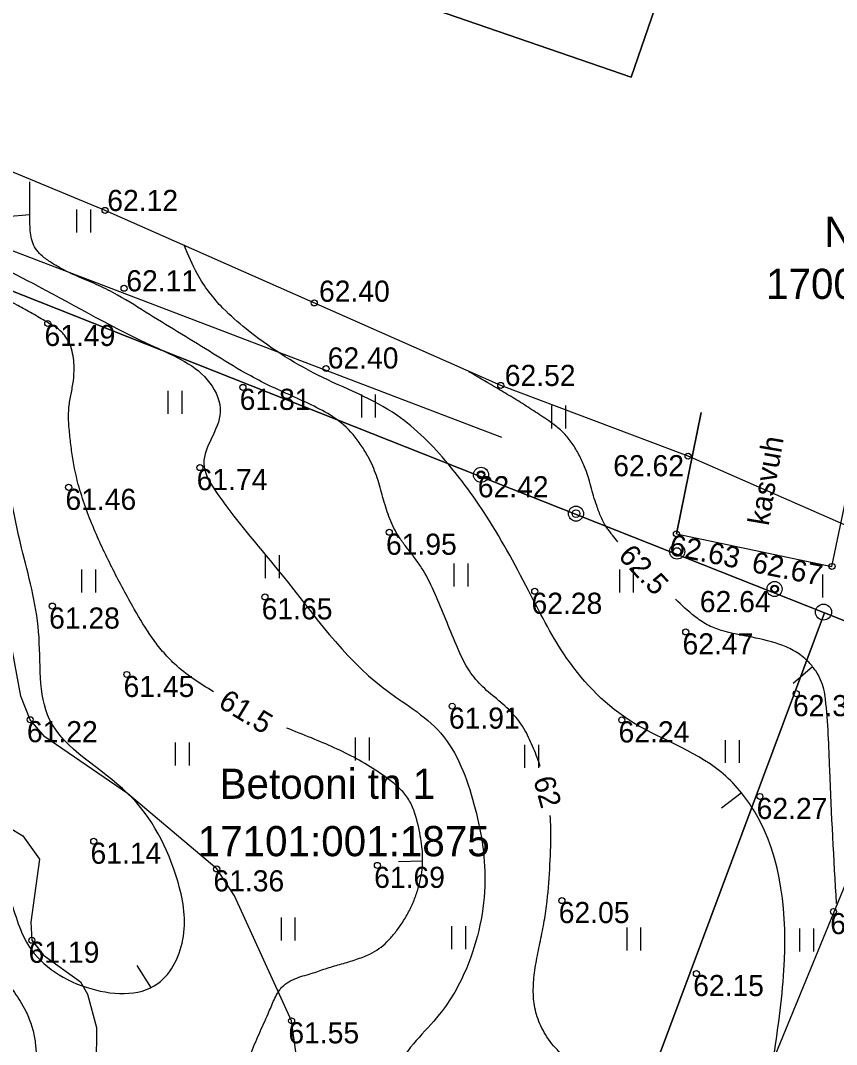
# Model space of a CAD drawing. Extents: x 640313 to 640583, y 6454775 to 6455102.
# Drawn here: x 640455.99 to 640483, y 6455004.4 to 6455038.32 of the extents above; entities that cross this region are included whole.
import ezdxf

# ---------------------------------------------------------------- set-up
doc = ezdxf.new("R2010")
doc.units = 0
for name, color, linetype in [('HALJASTUS', 7, 'Continuous'), ('HORISONTAAL-EH2000', 7, 'Continuous'), ('KORGUS-EH2000', 7, 'Continuous'), ('MOOTPIIR', 7, 'Continuous'), ('PIIR', 7, 'Continuous'), ('PIIRIMLEITUD', 7, 'Continuous'), ('POST', 7, 'Continuous'), ('RAJATIS', 7, 'Continuous')]:
    doc.layers.add(name, color=color, linetype=linetype)

msp = doc.modelspace()

# ---------------------------------------------------------------- linework, layer by layer
at = {"layer": 'HALJASTUS'}
for p, q in [((640457.851, 6455032.057), (640457.851, 6455031.297)), ((640458.311, 6455032.057), (640458.311, 6455031.297)), ((640471.924, 6455024.508), (640453.879, 6455031.387)), ((640460.871, 6455026.053), (640460.871, 6455025.293)), ((640461.331, 6455026.053), (640461.331, 6455025.293)), ((640467.275, 6455025.932), (640467.275, 6455025.172)), ((640467.735, 6455025.932), (640467.735, 6455025.172)), ((640473.566, 6455025.569), (640473.566, 6455024.809)), ((640474.026, 6455025.569), (640474.026, 6455024.809)), ((640464.093, 6455020.612), (640464.093, 6455019.852)), ((640464.553, 6455020.612), (640464.553, 6455019.852)), ((640458.012, 6455020.129), (640458.012, 6455019.369)), ((640458.472, 6455020.129), (640458.472, 6455019.369)), ((640470.336, 6455020.33), (640470.336, 6455019.57)), ((640470.796, 6455020.33), (640470.796, 6455019.57)), ((640475.814, 6455020.129), (640475.814, 6455019.369)), ((640476.274, 6455020.129), (640476.274, 6455019.369)), ((640482.54, 6455019.968), (640482.54, 6455019.208)), ((640461.113, 6455014.407), (640461.113, 6455013.647)), ((640461.573, 6455014.407), (640461.573, 6455013.647)), ((640467.074, 6455014.568), (640467.074, 6455013.808)), ((640467.534, 6455014.568), (640467.534, 6455013.808)), ((640479.318, 6455014.487), (640479.318, 6455013.727)), ((640479.778, 6455014.487), (640479.778, 6455013.727)), ((640472.672, 6455014.326), (640472.672, 6455013.566)), ((640473.132, 6455014.326), (640473.132, 6455013.566)), ((640464.617, 6455008.604), (640464.617, 6455007.844)), ((640465.077, 6455008.604), (640465.077, 6455007.844)), ((640470.256, 6455008.322), (640470.256, 6455007.562)), ((640470.716, 6455008.322), (640470.716, 6455007.562)), ((640476.055, 6455008.281), (640476.055, 6455007.521)), ((640476.515, 6455008.281), (640476.515, 6455007.521)), ((640481.774, 6455008.241), (640481.774, 6455007.481)), ((640482.234, 6455008.241), (640482.234, 6455007.481))]:
    msp.add_line(p, q, dxfattribs=at)
for points in [[(640465.368, 6455002.273), (640464.965, 6455005.187), (640463.074, 6455009.324), (640462.485, 6455010.219), (640459.538, 6455012.72), (640456.793, 6455014.598), (640456.312, 6455015.16), (640456.002, 6455015.938), (640455.125, 6455020.669), (640453.505, 6455024.552)], [(640448.91, 6455017.896), (640448.25, 6455016.389), (640448.26, 6455015.805), (640448.865, 6455015.29), (640451.458, 6455013.585), (640455.109, 6455011.888), (640456.068, 6455011.313), (640456.617, 6455010.546), (640456.332, 6455008.456), (640456.367, 6455007.855), (640456.749, 6455007.358), (640457.979, 6455006.479), (640458.215, 6455006.074), (640458.506, 6455004.963), (640458.494, 6455003.704)]]:
    msp.add_lwpolyline(points, dxfattribs=at)
at = {"layer": 'HORISONTAAL-EH2000'}
for p, q in [((640456.305, 6455031.88), (640455.53, 6455031.81)), ((640482.207, 6455016.909), (640481.563, 6455016.355)), ((640479.841, 6455012.728), (640479.197, 6455012.225)), ((640469.304, 6455010.472), (640468.499, 6455010.452)), ((640460.333, 6455006.271), (640459.849, 6455007.016))]:
    msp.add_line(p, q, dxfattribs=at)
for points in [[(640432.749, 6455006.301), (640435.045, 6455007.228), (640437.381, 6455009.646), (640438.951, 6455013.071), (640440.119, 6455013.555), (640442.617, 6455012.749), (640445.315, 6455012.467), (640449.141, 6455012.265), (640451.356, 6455012.305), (640454.176, 6455011.298), (640455.545, 6455009.484), (640456.189, 6455007.792), (640458.163, 6455006.301), (640460.539, 6455006.422), (640461.385, 6455007.993), (640461.184, 6455009.847), (640459.538, 6455012.72), (640456.955, 6455015.167), (640456.592, 6455018.068), (640456.028, 6455020.849), (640455.464, 6455024.355), (640455.183, 6455026.208), (640453.451, 6455028.263), (640452.242, 6455029.996), (640449.061, 6455031.648), (640448.738, 6455032.051), (640448.003, 6455033.2), (640447.762, 6455035.295), (640447.782, 6455035.779), (640448.024, 6455036.484)], [(640462.38, 6455016.084), (640461.088, 6455017.01), (640460.886, 6455017.213), (640460.697, 6455017.424), (640460.354, 6455017.868), (640459.759, 6455018.824), (640459.057, 6455020.125), (640458.43, 6455021.463), (640457.906, 6455022.954), (640457.692, 6455024.01), (640457.63, 6455024.54), (640457.584, 6455025.07), (640457.597, 6455025.507), (640457.667, 6455025.946), (640457.741, 6455026.384), (640457.765, 6455026.823), (640457.679, 6455027.441), (640457.559, 6455027.731), (640457.472, 6455027.866), (640457.362, 6455027.991), (640457.117, 6455028.183), (640456.859, 6455028.334), (640456.382, 6455028.61), (640455.9, 6455028.875), (640454.93, 6455029.395), (640453.973, 6455029.934), (640453.053, 6455030.53), (640452.546, 6455030.907), (640452.049, 6455031.298), (640451.556, 6455031.693), (640451.059, 6455032.082), (640450.765, 6455032.301), (640450.466, 6455032.513), (640450.166, 6455032.725), (640449.871, 6455032.948), (640449.664, 6455033.221), (640449.593, 6455033.384), (640449.529, 6455033.553), (640449.421, 6455033.83), (640449.329, 6455034.108), (640449.307, 6455034.661), (640449.63, 6455035.85)], [(640450.944, 6455035.275), (640450.911, 6455034.902), (640451.306, 6455033.422), (640453.602, 6455031.165), (640456.582, 6455029.513), (640460.408, 6455027.518), (640462.261, 6455026.309), (640462.603, 6455025.342), (640462.06, 6455023.649), (640462.523, 6455022.622), (640464.657, 6455019.942), (640468, 6455016.214), (640469.893, 6455014.723), (640471.001, 6455012.366), (640471.363, 6455009.827), (640470.759, 6455006.946), (640469.853, 6455005.394), (640468.463, 6455003.601), (640467.94, 6455001.888), (640467.114, 6455000.921), (640465.986, 6455000.115), (640464.821, 6454999.767), (640460.67, 6454998.644), (640458.757, 6454997.879), (640456.421, 6454997.435), (640454.166, 6454996.65), (640452.635, 6454995.36), (640451.689, 6454995.038), (640450.057, 6454996.71), (640448.869, 6455000.176), (640448.245, 6455000.76), (640445.144, 6455001.566), (640442.566, 6455002.09), (640439.948, 6455004.165), (640438.7, 6455005.354), (640437.431, 6455004.81), (640436.485, 6455003.52), (640436.404, 6455001.929), (640436.706, 6455000.558), (640437.069, 6454999.027), (640436.686, 6454998.181), (640435.115, 6454997.899), (640433.907, 6454997.939)], [(640473.195, 6455013.612), (640472.972, 6455014.208), (640472.841, 6455014.502), (640472.697, 6455014.794), (640472.276, 6455015.368), (640471.753, 6455015.847), (640471.229, 6455016.312), (640470.804, 6455016.849), (640470.41, 6455017.649), (640470.066, 6455018.483), (640469.718, 6455019.317), (640469.314, 6455020.113), (640469.103, 6455020.431), (640468.871, 6455020.737), (640468.638, 6455021.044), (640468.428, 6455021.362), (640468.159, 6455021.963), (640467.966, 6455022.602), (640467.772, 6455023.246), (640467.502, 6455023.861), (640467.266, 6455024.244), (640466.998, 6455024.603), (640466.334, 6455025.191), (640465.616, 6455025.583), (640464.88, 6455025.926), (640464.147, 6455026.264), (640463.434, 6455026.641), (640462.374, 6455027.28), (640461.318, 6455027.929), (640460.263, 6455028.578), (640459.205, 6455029.221), (640458.576, 6455029.541), (640457.93, 6455029.82), (640457.287, 6455030.131), (640456.973, 6455030.322), (640456.819, 6455030.431), (640456.668, 6455030.55), (640456.374, 6455031.014), (640456.305, 6455031.558), (640456.305, 6455032.968)], [(640480.898, 6455003.843), (640481.261, 6455006.865), (640480.294, 6455012.104), (640479.167, 6455013.434), (640476.106, 6455015.167), (640473.971, 6455017.343), (640472.803, 6455019.438), (640471.313, 6455022.058), (640470.145, 6455023.629), (640468.453, 6455025.241), (640465.835, 6455026.571), (640463.459, 6455028.102), (640462.694, 6455028.787), (640461.848, 6455029.916), (640461.405, 6455030.883)], [(640475.762, 6455021.056), (640475.58, 6455021.275), (640475.492, 6455021.388), (640475.406, 6455021.503), (640475.21, 6455021.865), (640475.064, 6455022.249), (640474.957, 6455022.569), (640474.867, 6455022.894), (640474.775, 6455023.219), (640474.661, 6455023.538), (640474.476, 6455023.934), (640474.251, 6455024.308), (640473.98, 6455024.645), (640473.654, 6455024.929), (640473.163, 6455025.266), (640472.668, 6455025.587), (640472.167, 6455025.897), (640471.66, 6455026.198), (640470.835, 6455026.682)], [(640482.998, 6455009.071), (640482.776, 6455013.504), (640482.635, 6455015.842), (640482.584, 6455016.167), (640482.475, 6455016.48), (640482.311, 6455016.776), (640482.208, 6455016.916), (640482.092, 6455017.05), (640481.894, 6455017.236), (640481.681, 6455017.39), (640481.218, 6455017.621), (640480.203, 6455017.888), (640479.186, 6455018.119), (640478.72, 6455018.305), (640478.306, 6455018.582), (640477.669, 6455019.15)], [(640446.449, 6455008.369), (640446.528, 6455008.366), (640447.707, 6455008.456), (640448.878, 6455008.715), (640450.047, 6455009.011), (640450.633, 6455009.132), (640451.22, 6455009.212), (640451.804, 6455009.212), (640452.437, 6455009.1), (640452.741, 6455008.988), (640453.033, 6455008.83), (640453.799, 6455008.248), (640454.483, 6455007.601), (640455.391, 6455006.642), (640455.795, 6455006.121), (640455.98, 6455005.834), (640456.154, 6455005.525), (640456.343, 6455005.076), (640456.455, 6455004.624), (640456.507, 6455004.169), (640456.517, 6455003.712), (640456.469, 6455003.138), (640456.369, 6455002.563), (640456.263, 6455001.989), (640456.194, 6455001.415), (640456.158, 6455000.83), (640456.2, 6455000.538), (640456.253, 6455000.392), (640456.291, 6455000.319), (640456.335, 6455000.246), (640456.567, 6454999.994), (640456.839, 6454999.834), (640457.136, 6454999.74), (640457.443, 6454999.682), (640458.011, 6454999.645), (640458.571, 6454999.742), (640459.111, 6454999.954), (640459.63, 6455000.187), (640460.133, 6455000.445), (640460.625, 6455000.73), (640461.293, 6455001.157), (640461.934, 6455001.603), (640462.749, 6455002.402), (640462.859, 6455002.559), (640462.961, 6455002.724), (640463.302, 6455003.39), (640463.6, 6455004.068), (640463.886, 6455004.749), (640464.189, 6455005.424), (640464.385, 6455005.882), (640464.499, 6455006.104), (640464.57, 6455006.21), (640464.652, 6455006.311), (640465.135, 6455006.604), (640465.679, 6455006.774), (640466.146, 6455006.932), (640466.618, 6455007.071), (640467.089, 6455007.217), (640467.552, 6455007.399), (640468.122, 6455007.802), (640468.359, 6455008.069), (640468.579, 6455008.366), (640468.813, 6455008.745), (640468.998, 6455009.131), (640469.14, 6455009.528), (640469.244, 6455009.938), (640469.292, 6455010.277), (640469.301, 6455010.621), (640469.224, 6455011.308), (640469.007, 6455012.162), (640468.813, 6455012.556), (640468.681, 6455012.735), (640468.519, 6455012.9), (640467.83, 6455013.433), (640467.111, 6455013.869), (640465.62, 6455014.554), (640464.803, 6455014.883)], [(640458.869, 6454992.833), (640459.96, 6454994.504), (640460.219, 6454994.799), (640460.537, 6454995.042), (640460.873, 6454995.268), (640461.189, 6454995.511), (640461.688, 6454996.018), (640462.155, 6454996.557), (640462.643, 6454997.092), (640462.91, 6454997.346), (640463.202, 6454997.586), (640463.551, 6454997.765), (640463.927, 6454997.828), (640464.865, 6454997.83), (640465.8, 6454997.768), (640466.585, 6454997.662), (640467.37, 6454997.524), (640468.155, 6454997.397), (640468.942, 6454997.325), (640469.248, 6454997.341), (640469.555, 6454997.391), (640469.863, 6454997.444), (640470.17, 6454997.466), (640471.781, 6454997.385), (640472.367, 6454997.323), (640472.951, 6454997.238), (640473.534, 6454997.156), (640474.117, 6454997.103), (640474.887, 6454997.201), (640475.268, 6454997.323), (640475.647, 6454997.466), (640475.95, 6454997.587), (640476.235, 6454997.727), (640476.499, 6454997.902), (640476.735, 6454998.13), (640477.268, 6454998.881), (640477.677, 6454999.669), (640478.025, 6455000.478), (640478.376, 6455001.294), (640478.708, 6455001.849), (640479.072, 6455002.422), (640479.221, 6455003.277), (640479.158, 6455003.415), (640479.061, 6455003.551), (640478.764, 6455003.817), (640478.437, 6455003.986), (640478.099, 6455004.078), (640477.772, 6455004.115), (640477.389, 6455004.006), (640477.007, 6455003.743), (640476.625, 6455003.474), (640476.433, 6455003.384), (640476.242, 6455003.349), (640475.649, 6455003.364), (640475.031, 6455003.46), (640474.414, 6455003.703), (640474.114, 6455003.899), (640473.968, 6455004.019), (640473.825, 6455004.155), (640473.367, 6455004.732), (640473.095, 6455005.32), (640472.976, 6455005.919), (640472.979, 6455006.533), (640473.069, 6455007.186), (640473.198, 6455007.84), (640473.329, 6455008.494), (640473.422, 6455009.152), (640473.516, 6455010.36), (640473.543, 6455011.57), (640473.523, 6455011.992)]]:
    msp.add_spline(points, degree=3, dxfattribs=at)
at = {"layer": 'KORGUS-EH2000'}
for centre in [(640458.791, 6455032.027), (640459.421, 6455029.447), (640465.715, 6455028.962), (640456.894, 6455028.282), (640466.106, 6455026.79), (640463.354, 6455026.166), (640471.886, 6455026.232), (640478.087, 6455023.887), (640461.931, 6455023.508), (640471.234, 6455023.27), (640457.586, 6455022.855), (640468.196, 6455021.368), (640477.701, 6455021.316), (640482.85, 6455020.235), (640473.012, 6455019.412), (640480.95, 6455019.488), (640464.082, 6455019.227), (640457.046, 6455018.923), (640478.01, 6455018.067), (640459.511, 6455016.658), (640481.666, 6455016.022), (640470.279, 6455015.609), (640456.312, 6455015.16), (640475.893, 6455015.153), (640480.463, 6455012.618), (640458.416, 6455011.135), (640462.485, 6455010.219), (640467.804, 6455010.336), (640473.913, 6455009.17), (640482.899, 6455008.803), (640456.367, 6455007.855), (640478.362, 6455006.753), (640464.965, 6455005.187)]:
    msp.add_circle(centre, 0.1, dxfattribs=at)
at = {"layer": 'MOOTPIIR'}
msp.add_lwpolyline([(640424.991, 6454993.355), (640450.375, 6454982.656), (640469.344, 6454975.161), (640471.317, 6454980.005), (640474.401, 6454988.05), (640485.651, 6455015.43), (640486.339, 6455017.654), (640485.684, 6455020.55), (640478.087, 6455023.887), (640471.886, 6455026.232), (640458.791, 6455032.027), (640444.785, 6455037.844), (640435.005, 6455023.051), (640431.479, 6455017.086), (640432.06, 6455015.656), (640435.005, 6455013.927), (640432.199, 6455004.561), (640429.288, 6455002.128), (640427.248, 6454998.233)], close=True, dxfattribs=at)
at = {"layer": 'PIIR'}
for points in [[(640413.64, 6455057.67), (640424.36, 6455090.3), (640455.43, 6455075.57), (640460.16, 6455070.38), (640464.21, 6455069.1), (640484.67, 6455061.02), (640476.2, 6455036.44), (640454.46, 6455043.93), (640450.68, 6455045.24), (640443.38, 6455047.65), (640433.23, 6455051.1)], [(640516.02, 6455005.41), (640482.6, 6455018.7), (640446.25, 6455033.1), (640450.68, 6455045.24), (640454.46, 6455043.93), (640476.2, 6455036.44), (640484.67, 6455061.02), (640492.37, 6455057.97), (640522.15, 6455046.21)], [(640433.42, 6454998.95), (640446.25, 6455033.1), (640482.6, 6455018.7), (640469.95, 6454984.8)], [(640469.95, 6454984.8), (640482.6, 6455018.7), (640516.02, 6455005.41), (640510.83, 6454972.61), (640508.59, 6454969.85)]]:
    msp.add_lwpolyline(points, close=True, dxfattribs=at)
at = {"layer": 'PIIRIMLEITUD'}
msp.add_circle((640482.569, 6455018.723), 0.266, dxfattribs=at)
at = {"layer": 'POST'}
for centre, radius in [((640471.234, 6455023.27), 0.25), ((640471.234, 6455023.27), 0.127), ((640474.377, 6455021.984), 0.25), ((640474.377, 6455021.984), 0.127), ((640477.724, 6455020.73), 0.25), ((640477.724, 6455020.73), 0.127), ((640480.95, 6455019.488), 0.25), ((640480.95, 6455019.488), 0.127)]:
    msp.add_circle(centre, radius, dxfattribs=at)
at = {"layer": 'RAJATIS'}
msp.add_line((640477.701, 6455021.316), (640478.521, 6455025.329), dxfattribs=at)
msp.add_lwpolyline([(640478.521, 6455025.329), (640477.701, 6455021.316), (640482.85, 6455020.235), (640483.757, 6455024.594)], dxfattribs=at)

# ---------------------------------------------------------------- texts
at = {"layer": 'HORISONTAAL-EH2000'}
for s, rotation, p in [('62.5', 313.2251, (640475.742, 6455020.557)), ('61.5', 328.867, (640462.498, 6455015.602)), ('62', 285.3885, (640472.958, 6455013.184))]:
    msp.add_text(s, height=0.7, rotation=rotation, dxfattribs=at).set_placement(p)
at = {"layer": 'KORGUS-EH2000'}
for s, p in [('62.12', (640458.865, 6455032.007)), ('62.11', (640459.495, 6455029.346)), ('62.40', (640465.872, 6455029.002)), ('61.49', (640456.787, 6455027.536)), ('62.40', (640466.16, 6455026.79)), ('62.52', (640472.02, 6455026.212)), ('61.81', (640463.247, 6455025.42)), ('62.62', (640475.61, 6455023.222)), ('61.74', (640461.824, 6455022.762)), ('62.42', (640471.127, 6455022.524)), ('61.46', (640457.479, 6455022.109)), ('61.95', (640468.089, 6455020.622)), ('62.64', (640478.476, 6455018.722)), ('61.65', (640463.975, 6455018.481)), ('62.28', (640472.905, 6455018.666)), ('61.28', (640456.939, 6455018.177)), ('62.47', (640477.903, 6455017.321)), ('61.45', (640459.404, 6455015.912)), ('62.36', (640481.559, 6455015.276)), ('61.91', (640470.172, 6455014.863)), ('61.22', (640456.205, 6455014.414)), ('62.24', (640475.786, 6455014.407)), ('62.27', (640480.356, 6455011.872)), ('61.14', (640458.309, 6455010.389)), ('61.69', (640467.697, 6455009.59)), ('61.36', (640462.378, 6455009.473)), ('62.05', (640473.806, 6455008.424)), ('62.47', (640482.792, 6455008.057)), ('61.19', (640456.26, 6455007.109)), ('62.15', (640478.255, 6455006.007)), ('61.55', (640464.858, 6455004.441))]:
    msp.add_text(s, height=0.7, dxfattribs=at).set_placement(p)
for s, rotation, p in [('62.63', 348.6436, (640477.427, 6455020.625)), ('62.67', 348.6297, (640480.158, 6455020.056))]:
    msp.add_text(s, height=0.7, rotation=rotation, dxfattribs=at).set_placement(p)
at = {"layer": 'PIIR'}
for s, p in [('Nurme tn 4', (640482.6, 6455030.818)), ('17005:007:0012', (640480.667, 6455029.095)), ('Betooni tn 1', (640462.58, 6455012.539)), ('17101:001:1875', (640461.855, 6455010.638))]:
    msp.add_text(s, height=1, dxfattribs=at).set_placement(p)
at = {"layer": 'RAJATIS'}
msp.add_text('kasvuh', height=0.7, rotation=80.2175, dxfattribs=at).set_placement((640480.751, 6455021.56))

doc.saveas('drawing.dxf')
